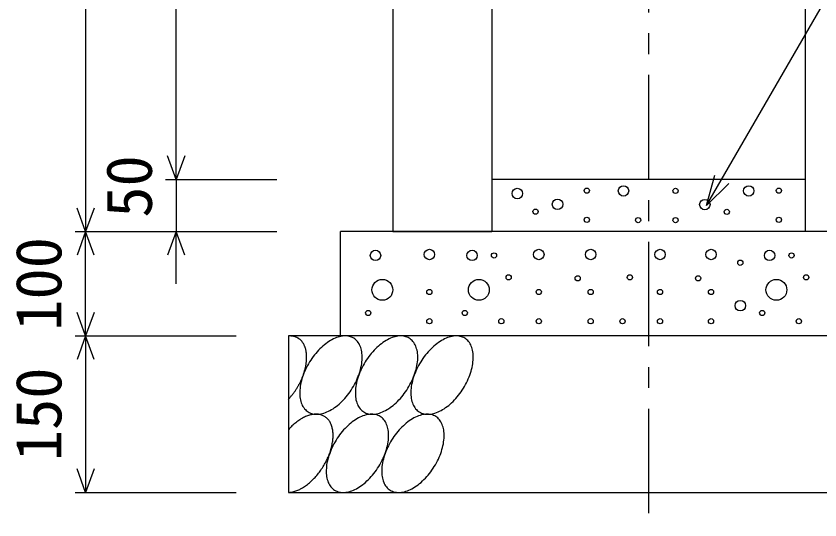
# Model space of a CAD drawing. Units: millimetres, scale not verified. Extents: x -16800 to 16800, y -5940 to 5940.
# Drawn here: x 6344 to 7114, y -1728 to -1245 of the extents above; entities that cross this region are included whole.
import ezdxf
from ezdxf.enums import TextEntityAlignment as Align

# ---------------------------------------------------------------- set-up
doc = ezdxf.new("R2010")
doc.units = ezdxf.units.MM
doc.header["$LTSCALE"] = 20
doc.linetypes.add('CHAIN1', pattern=[8, 5, -1, 1, -1])
for name, color, linetype, lineweight in [('0-0_DIM', 7, 'Continuous', 25), ('0-2_HATCH', 6, 'Continuous', 25), ('0-5_OUTLINE', 3, 'Continuous', 25)]:
    doc.layers.add(name, color=color, linetype=linetype, lineweight=lineweight)
doc.styles.add('ＭＳ ゴシック', font='')
doc.styles.get('ＭＳ ゴシック').set_extended_font_data('MS Gothic')

msp = doc.modelspace()

# ---------------------------------------------------------------- linework, layer by layer
at = {"layer": '0-0_DIM', "linetype": 'CHAIN1'}
msp.add_line((6950, -181.24), (6950, -1756.54), dxfattribs=at)
at = {"layer": '0-0_DIM'}
for p, q in [((6410.8, -221.38), (6410.8, -1451.38)), ((6497.46, -1401.38), (6497.46, -301.88)), ((6487.46, -1401.38), (6594.13, -1401.38)), ((6497.46, -1401.38), (6497.46, -1451.38)), ((7005.74, -1426.38), (7013.5, -1397.4)), ((7005.74, -1426.38), (7026.95, -1405.17)), ((6400.8, -1451.38), (6594.13, -1451.38)), ((6410.8, -1551.38), (6410.8, -1451.38)), ((6497.46, -1501.38), (6497.46, -1451.38)), ((6400.8, -1551.38), (6555, -1551.38)), ((6410.8, -1551.38), (6410.8, -1701.38)), ((6400.8, -1701.38), (6555, -1701.38))]:
    msp.add_line(p, q, dxfattribs=at)
for points in [[(7005.74, -1426.38), (7226.85, -1043.41), (7866.05, -1043.41)], [(6505.67, -1378.83), (6497.46, -1401.38), (6489.26, -1378.83)], [(6419.01, -1428.83), (6410.8, -1451.38), (6402.59, -1428.83)], [(6419.01, -1473.93), (6410.8, -1451.38), (6402.59, -1473.93)], [(6505.67, -1473.93), (6497.46, -1451.38), (6489.26, -1473.93)], [(6419.01, -1528.83), (6410.8, -1551.38), (6402.59, -1528.83)], [(6419.01, -1573.93), (6410.8, -1551.38), (6402.59, -1573.93)], [(6419.01, -1678.83), (6410.8, -1701.38), (6402.59, -1678.83)]]:
    msp.add_lwpolyline(points, dxfattribs=at)
at = {"layer": '0-2_HATCH'}
for points in [[(6610.1, -1551.81), (6609.6, -1551.71), (6609.2, -1551.61), (6608.8, -1551.61), (6608.3, -1551.51), (6607.8, -1551.51), (6607.4, -1551.41), (6606.9, -1551.41), (6606.4, -1551.41), (6606, -1551.41), (6605.5, -1551.41), (6605, -1551.41)], [(6621.6, -1564.01), (6621.5, -1563.51), (6621.3, -1563.11), (6621.2, -1562.61), (6621, -1562.11), (6620.8, -1561.61), (6620.6, -1561.21), (6620.5, -1560.71), (6620.3, -1560.31), (6620, -1559.91), (6619.8, -1559.41), (6619.6, -1559.01), (6619.4, -1558.61), (6619.1, -1558.21), (6618.9, -1557.91), (6618.6, -1557.51), (6618.3, -1557.11), (6618.1, -1556.81), (6617.8, -1556.41), (6617.5, -1556.11), (6617.2, -1555.81), (6616.9, -1555.51), (6616.6, -1555.21), (6616.2, -1554.91), (6615.9, -1554.61), (6615.6, -1554.31), (6615.2, -1554.11), (6614.9, -1553.81), (6614.5, -1553.61), (6614.1, -1553.41), (6613.7, -1553.21), (6613.4, -1553.01), (6613, -1552.81), (6612.6, -1552.61), (6612.2, -1552.51), (6611.8, -1552.31), (6611.4, -1552.21), (6610.9, -1552.01), (6610.5, -1551.91), (6610.1, -1551.81)], [(6667.7, -1553.61), (6666.6, -1553.01), (6665.5, -1552.51), (6664.4, -1552.11), (6663.3, -1551.81), (6662, -1551.61), (6660.8, -1551.41), (6659.5, -1551.41), (6658.2, -1551.41), (6656.8, -1551.61), (6655.4, -1551.81), (6654, -1552.11), (6652.6, -1552.51), (6651.2, -1553.01), (6649.7, -1553.61), (6648.3, -1554.21), (6646.8, -1555.01), (6645.3, -1555.81), (6643.9, -1556.71), (6642.4, -1557.71), (6641, -1558.81), (6639.5, -1559.91), (6638.1, -1561.11), (6636.7, -1562.41), (6635.3, -1563.71), (6633.9, -1565.11), (6632.6, -1566.61), (6631.3, -1568.11), (6630, -1569.61), (6628.8, -1571.21), (6627.6, -1572.91), (6626.5, -1574.51), (6625.4, -1576.31), (6624.3, -1578.01), (6623.4, -1579.81), (6622.4, -1581.61), (6621.5, -1583.41), (6620.7, -1585.21), (6619.9, -1587.11), (6619.2, -1588.91)], [(6675.1, -1565.11), (6674.7, -1563.71), (6674.3, -1562.41), (6673.8, -1561.11), (6673.3, -1559.91), (6672.7, -1558.81), (6672, -1557.71), (6671.2, -1556.71), (6670.4, -1555.81), (6669.6, -1555.01), (6668.6, -1554.21), (6667.7, -1553.61)], [(6720.9, -1553.61), (6719.8, -1553.01), (6718.8, -1552.51), (6717.6, -1552.11), (6716.5, -1551.81), (6715.2, -1551.61), (6714, -1551.41), (6712.7, -1551.41), (6711.4, -1551.41), (6710, -1551.61), (6708.7, -1551.81), (6707.3, -1552.11), (6705.8, -1552.51), (6704.4, -1553.01), (6702.9, -1553.61), (6701.5, -1554.21), (6700, -1555.01), (6698.6, -1555.81), (6697.1, -1556.71), (6695.6, -1557.71), (6694.2, -1558.81), (6692.7, -1559.91), (6691.3, -1561.11), (6689.9, -1562.41), (6688.5, -1563.71), (6687.1, -1565.11), (6685.8, -1566.61), (6684.5, -1568.11), (6683.3, -1569.61), (6682, -1571.21), (6680.8, -1572.91), (6679.7, -1574.51), (6678.6, -1576.31), (6677.6, -1578.01), (6676.6, -1579.81), (6675.6, -1581.61), (6674.7, -1583.41), (6673.9, -1585.21), (6673.2, -1587.11), (6672.4, -1588.91)], [(6728.3, -1565.11), (6727.9, -1563.71), (6727.5, -1562.41), (6727, -1561.11), (6726.5, -1559.91), (6725.9, -1558.81), (6725.2, -1557.71), (6724.4, -1556.71), (6723.6, -1555.81), (6722.8, -1555.01), (6721.8, -1554.21), (6720.9, -1553.61)], [(6774.1, -1553.61), (6773, -1553.01), (6772, -1552.51), (6770.8, -1552.11), (6769.7, -1551.81), (6768.5, -1551.61), (6767.2, -1551.41), (6765.9, -1551.41), (6764.6, -1551.41), (6763.2, -1551.61), (6761.9, -1551.81), (6760.5, -1552.11), (6759, -1552.51), (6757.6, -1553.01), (6756.2, -1553.61), (6754.7, -1554.21), (6753.2, -1555.01), (6751.8, -1555.81), (6750.3, -1556.71), (6748.8, -1557.71), (6747.4, -1558.81), (6745.9, -1559.91), (6744.5, -1561.11), (6743.1, -1562.41), (6741.7, -1563.71), (6740.4, -1565.11), (6739, -1566.61), (6737.7, -1568.11), (6736.5, -1569.61), (6735.2, -1571.21), (6734, -1572.91), (6732.9, -1574.51), (6731.8, -1576.31), (6730.8, -1578.01), (6729.8, -1579.81), (6728.8, -1581.61), (6727.9, -1583.41), (6727.1, -1585.21), (6726.4, -1587.11), (6725.7, -1588.91)], [(6781.5, -1565.11), (6781.1, -1563.71), (6780.7, -1562.41), (6780.2, -1561.11), (6779.7, -1559.91), (6779.1, -1558.81), (6778.4, -1557.71), (6777.6, -1556.71), (6776.8, -1555.81), (6776, -1555.01), (6775.1, -1554.21), (6774.1, -1553.61)], [(6619.6, -1587.91), (6619.8, -1587.21), (6620, -1586.51), (6620.3, -1585.91), (6620.5, -1585.21), (6620.6, -1584.51), (6620.8, -1583.91), (6621, -1583.21), (6621.2, -1582.51), (6621.3, -1581.91), (6621.5, -1581.21), (6621.6, -1580.61), (6621.7, -1579.91), (6621.9, -1579.31), (6622, -1578.61), (6622.1, -1578.01), (6622.1, -1577.31), (6622.2, -1576.71), (6622.3, -1576.11), (6622.4, -1575.41), (6622.4, -1574.81), (6622.5, -1574.21), (6622.5, -1573.61), (6622.5, -1573.01), (6622.5, -1572.41), (6622.5, -1571.81), (6622.5, -1571.21), (6622.5, -1570.61), (6622.5, -1570.01), (6622.5, -1569.41), (6622.4, -1568.91), (6622.4, -1568.31), (6622.3, -1567.71), (6622.2, -1567.21), (6622.1, -1566.71), (6622.1, -1566.11), (6622, -1565.61), (6621.9, -1565.11), (6621.7, -1564.51), (6621.6, -1564.01)], [(6642, -1624.21), (6643.4, -1623.51), (6644.9, -1622.81), (6646.3, -1622.01), (6647.8, -1621.11), (6649.3, -1620.11), (6650.7, -1619.01), (6652.2, -1617.91), (6653.6, -1616.71), (6655, -1615.41), (6656.4, -1614.11), (6657.7, -1612.71), (6659.1, -1611.21), (6660.4, -1609.71), (6661.6, -1608.21), (6662.9, -1606.61), (6664.1, -1604.91), (6665.2, -1603.21), (6666.3, -1601.51), (6667.3, -1599.81), (6668.3, -1598.01), (6669.3, -1596.21), (6670.2, -1594.41), (6671, -1592.61), (6671.7, -1590.71), (6672.4, -1588.91), (6673.1, -1587.11), (6673.7, -1585.21), (6674.2, -1583.41), (6674.6, -1581.61), (6675, -1579.81), (6675.3, -1578.01), (6675.5, -1576.31), (6675.6, -1574.51), (6675.7, -1572.91), (6675.7, -1571.21), (6675.7, -1569.61), (6675.5, -1568.11), (6675.3, -1566.61), (6675.1, -1565.11)], [(6695.2, -1624.21), (6696.6, -1623.51), (6698.1, -1622.81), (6699.6, -1622.01), (6701, -1621.11), (6702.5, -1620.11), (6703.9, -1619.01), (6705.4, -1617.91), (6706.8, -1616.71), (6708.2, -1615.41), (6709.6, -1614.11), (6711, -1612.71), (6712.3, -1611.21), (6713.6, -1609.71), (6714.9, -1608.21), (6716.1, -1606.61), (6717.3, -1604.91), (6718.4, -1603.21), (6719.5, -1601.51), (6720.5, -1599.81), (6721.5, -1598.01), (6722.5, -1596.21), (6723.4, -1594.41), (6724.2, -1592.61), (6725, -1590.71), (6725.7, -1588.91), (6726.3, -1587.11), (6726.9, -1585.21), (6727.4, -1583.41), (6727.8, -1581.61), (6728.2, -1579.81), (6728.5, -1578.01), (6728.7, -1576.31), (6728.9, -1574.51), (6728.9, -1572.91), (6728.9, -1571.21), (6728.9, -1569.61), (6728.8, -1568.11), (6728.6, -1566.61), (6728.3, -1565.11)], [(6748.4, -1624.21), (6749.8, -1623.51), (6751.3, -1622.81), (6752.8, -1622.01), (6754.2, -1621.11), (6755.7, -1620.11), (6757.1, -1619.01), (6758.6, -1617.91), (6760, -1616.71), (6761.4, -1615.41), (6762.8, -1614.11), (6764.2, -1612.71), (6765.5, -1611.21), (6766.8, -1609.71), (6768.1, -1608.21), (6769.3, -1606.61), (6770.5, -1604.91), (6771.6, -1603.21), (6772.7, -1601.51), (6773.8, -1599.81), (6774.8, -1598.01), (6775.7, -1596.21), (6776.6, -1594.41), (6777.4, -1592.61), (6778.2, -1590.71), (6778.9, -1588.91), (6779.5, -1587.11), (6780.1, -1585.21), (6780.6, -1583.41), (6781, -1581.61), (6781.4, -1579.81), (6781.7, -1578.01), (6781.9, -1576.31), (6782.1, -1574.51), (6782.1, -1572.91), (6782.2, -1571.21), (6782.1, -1569.61), (6782, -1568.11), (6781.8, -1566.61), (6781.5, -1565.11)], [(6605, -1612.21), (6605.5, -1611.71), (6606, -1611.11), (6606.4, -1610.61), (6606.9, -1610.01), (6607.4, -1609.51), (6607.8, -1608.91), (6608.3, -1608.31), (6608.8, -1607.81), (6609.2, -1607.21), (6609.6, -1606.61), (6610.1, -1606.01), (6610.5, -1605.41), (6610.9, -1604.81), (6611.4, -1604.21), (6611.8, -1603.61), (6612.2, -1603.01), (6612.6, -1602.31), (6613, -1601.71), (6613.4, -1601.11), (6613.7, -1600.41), (6614.1, -1599.81), (6614.5, -1599.21), (6614.9, -1598.51), (6615.2, -1597.91), (6615.6, -1597.21), (6615.9, -1596.51), (6616.2, -1595.91), (6616.6, -1595.21), (6616.9, -1594.61), (6617.2, -1593.91), (6617.5, -1593.21), (6617.8, -1592.61), (6618.1, -1591.91), (6618.3, -1591.21), (6618.6, -1590.61), (6618.9, -1589.91), (6619.1, -1589.21), (6619.4, -1588.61), (6619.6, -1587.91)], [(6619.2, -1588.91), (6618.6, -1590.71), (6618, -1592.61), (6617.5, -1594.41), (6617.1, -1596.21), (6616.7, -1598.01), (6616.4, -1599.81), (6616.2, -1601.51), (6616, -1603.21), (6616, -1604.91), (6615.9, -1606.61), (6616, -1608.21), (6616.1, -1609.71), (6616.3, -1611.21), (6616.6, -1612.71), (6617, -1614.11), (6617.4, -1615.41), (6617.9, -1616.71), (6618.4, -1617.91), (6619, -1619.01), (6619.7, -1620.11), (6620.5, -1621.11), (6621.3, -1622.01), (6622.1, -1622.81), (6623.1, -1623.51), (6624, -1624.21), (6625.1, -1624.81), (6626.1, -1625.31), (6627.3, -1625.71), (6628.4, -1626.01), (6629.7, -1626.21), (6630.9, -1626.31), (6632.2, -1626.41), (6633.5, -1626.31), (6634.9, -1626.21), (6636.2, -1626.01), (6637.6, -1625.71), (6639.1, -1625.31), (6640.5, -1624.81), (6642, -1624.21)], [(6672.4, -1588.91), (6671.8, -1590.71), (6671.2, -1592.61), (6670.7, -1594.41), (6670.3, -1596.21), (6669.9, -1598.01), (6669.6, -1599.81), (6669.4, -1601.51), (6669.3, -1603.21), (6669.2, -1604.91), (6669.2, -1606.61), (6669.2, -1608.21), (6669.3, -1609.71), (6669.6, -1611.21), (6669.8, -1612.71), (6670.2, -1614.11), (6670.6, -1615.41), (6671.1, -1616.71), (6671.6, -1617.91), (6672.2, -1619.01), (6672.9, -1620.11), (6673.7, -1621.11), (6674.5, -1622.01), (6675.3, -1622.81), (6676.3, -1623.51), (6677.2, -1624.21), (6678.3, -1624.81), (6679.3, -1625.31), (6680.5, -1625.71), (6681.6, -1626.01), (6682.9, -1626.21), (6684.1, -1626.31), (6685.4, -1626.41), (6686.7, -1626.31), (6688.1, -1626.21), (6689.5, -1626.01), (6690.9, -1625.71), (6692.3, -1625.31), (6693.7, -1624.81), (6695.2, -1624.21)], [(6725.7, -1588.91), (6725, -1590.71), (6724.4, -1592.61), (6723.9, -1594.41), (6723.5, -1596.21), (6723.1, -1598.01), (6722.8, -1599.81), (6722.6, -1601.51), (6722.5, -1603.21), (6722.4, -1604.91), (6722.4, -1606.61), (6722.4, -1608.21), (6722.6, -1609.71), (6722.8, -1611.21), (6723, -1612.71), (6723.4, -1614.11), (6723.8, -1615.41), (6724.3, -1616.71), (6724.8, -1617.91), (6725.4, -1619.01), (6726.1, -1620.11), (6726.9, -1621.11), (6727.7, -1622.01), (6728.5, -1622.81), (6729.5, -1623.51), (6730.4, -1624.21), (6731.5, -1624.81), (6732.6, -1625.31), (6733.7, -1625.71), (6734.9, -1626.01), (6736.1, -1626.21), (6737.3, -1626.31), (6738.6, -1626.41), (6739.9, -1626.31), (6741.3, -1626.21), (6742.7, -1626.01), (6744.1, -1625.71), (6745.5, -1625.31), (6746.9, -1624.81), (6748.4, -1624.21)], [(6614.9, -1632.41), (6614, -1633.11), (6613.1, -1633.81), (6612.1, -1634.51), (6611.2, -1635.21), (6610.3, -1636.01), (6609.4, -1636.81), (6608.5, -1637.61), (6607.6, -1638.51), (6606.7, -1639.41), (6605.9, -1640.31), (6605, -1641.21)], [(6645, -1634.11), (6644.6, -1633.41), (6644.1, -1632.81), (6643.7, -1632.11), (6643.2, -1631.51), (6642.6, -1630.91), (6642.1, -1630.41), (6641.5, -1629.91), (6640.9, -1629.41), (6640.3, -1628.91), (6639.7, -1628.51), (6639, -1628.21), (6638.4, -1627.81), (6637.7, -1627.51), (6636.9, -1627.21), (6636.2, -1627.01), (6635.4, -1626.81), (6634.7, -1626.61), (6633.9, -1626.51), (6633.1, -1626.41), (6632.2, -1626.41), (6631.4, -1626.41), (6630.6, -1626.41), (6629.7, -1626.51), (6628.8, -1626.61), (6627.9, -1626.71), (6627, -1626.91), (6626.1, -1627.11), (6625.2, -1627.41), (6624.3, -1627.61), (6623.4, -1628.01), (6622.5, -1628.31), (6621.5, -1628.71), (6620.6, -1629.11), (6619.6, -1629.61), (6618.7, -1630.11), (6617.8, -1630.61), (6616.8, -1631.21), (6615.9, -1631.81), (6614.9, -1632.41)], [(6693, -1628.61), (6691.9, -1628.01), (6690.9, -1627.51), (6689.7, -1627.11), (6688.6, -1626.81), (6687.4, -1626.61), (6686.1, -1626.41), (6684.8, -1626.41), (6683.5, -1626.41), (6682.1, -1626.61), (6680.8, -1626.81), (6679.4, -1627.11), (6677.9, -1627.51), (6676.5, -1628.01), (6675.1, -1628.61), (6673.6, -1629.21), (6672.1, -1630.01), (6670.7, -1630.81), (6669.2, -1631.71), (6667.7, -1632.71), (6666.3, -1633.81), (6664.8, -1634.91), (6663.4, -1636.11), (6662, -1637.41), (6660.6, -1638.71), (6659.3, -1640.11), (6657.9, -1641.51), (6656.6, -1643.01), (6655.4, -1644.61), (6654.1, -1646.21), (6653, -1647.81), (6651.8, -1649.51), (6650.7, -1651.21), (6649.7, -1653.01), (6648.7, -1654.81), (6647.7, -1656.61), (6646.9, -1658.41), (6646, -1660.21), (6645.3, -1662.01), (6644.6, -1663.91)], [(6700.4, -1640.11), (6700, -1638.71), (6699.6, -1637.41), (6699.1, -1636.11), (6698.6, -1634.91), (6698, -1633.81), (6697.3, -1632.71), (6696.5, -1631.71), (6695.7, -1630.81), (6694.9, -1630.01), (6694, -1629.21), (6693, -1628.61)], [(6746.2, -1628.61), (6745.2, -1628.01), (6744.1, -1627.51), (6743, -1627.11), (6741.8, -1626.81), (6740.6, -1626.61), (6739.3, -1626.41), (6738, -1626.41), (6736.7, -1626.41), (6735.4, -1626.61), (6734, -1626.81), (6732.6, -1627.11), (6731.2, -1627.51), (6729.7, -1628.01), (6728.3, -1628.61), (6726.8, -1629.21), (6725.3, -1630.01), (6723.9, -1630.81), (6722.4, -1631.71), (6720.9, -1632.71), (6719.5, -1633.81), (6718, -1634.91), (6716.6, -1636.11), (6715.2, -1637.41), (6713.8, -1638.71), (6712.5, -1640.11), (6711.1, -1641.51), (6709.8, -1643.01), (6708.6, -1644.61), (6707.3, -1646.21), (6706.2, -1647.81), (6705, -1649.51), (6703.9, -1651.21), (6702.9, -1653.01), (6701.9, -1654.81), (6700.9, -1656.61), (6700.1, -1658.41), (6699.2, -1660.21), (6698.5, -1662.01), (6697.8, -1663.91)], [(6753.6, -1640.11), (6753.3, -1638.71), (6752.8, -1637.41), (6752.4, -1636.11), (6751.8, -1634.91), (6751.2, -1633.81), (6750.5, -1632.71), (6749.8, -1631.71), (6749, -1630.81), (6748.1, -1630.01), (6747.2, -1629.21), (6746.2, -1628.61)], [(6639, -1675.51), (6639.7, -1674.41), (6640.3, -1673.21), (6640.9, -1672.11), (6641.5, -1670.91), (6642.1, -1669.71), (6642.6, -1668.61), (6643.2, -1667.41), (6643.7, -1666.21), (6644.1, -1665.01), (6644.6, -1663.91), (6645, -1662.71), (6645.4, -1661.51), (6645.7, -1660.31), (6646.1, -1659.11), (6646.4, -1658.01), (6646.7, -1656.81), (6646.9, -1655.61), (6647.1, -1654.51), (6647.3, -1653.31), (6647.5, -1652.21), (6647.6, -1651.11), (6647.7, -1650.01), (6647.8, -1648.91), (6647.8, -1647.81), (6647.9, -1646.81), (6647.8, -1645.71), (6647.8, -1644.71), (6647.7, -1643.71), (6647.6, -1642.71), (6647.5, -1641.71), (6647.3, -1640.81), (6647.1, -1639.91), (6646.9, -1639.01), (6646.7, -1638.11), (6646.4, -1637.31), (6646.1, -1636.41), (6645.7, -1635.61), (6645.4, -1634.91), (6645, -1634.11)], [(6667.3, -1699.21), (6668.7, -1698.51), (6670.2, -1697.81), (6671.7, -1697.01), (6673.1, -1696.01), (6674.6, -1695.11), (6676, -1694.01), (6677.5, -1692.91), (6678.9, -1691.71), (6680.3, -1690.41), (6681.7, -1689.11), (6683.1, -1687.71), (6684.4, -1686.21), (6685.7, -1684.71), (6687, -1683.21), (6688.2, -1681.61), (6689.4, -1679.91), (6690.5, -1678.21), (6691.6, -1676.51), (6692.7, -1674.81), (6693.7, -1673.01), (6694.6, -1671.21), (6695.5, -1669.41), (6696.3, -1667.61), (6697.1, -1665.71), (6697.8, -1663.91), (6698.4, -1662.01), (6699, -1660.21), (6699.5, -1658.41), (6699.9, -1656.61), (6700.3, -1654.81), (6700.6, -1653.01), (6700.8, -1651.31), (6701, -1649.51), (6701.1, -1647.91), (6701.1, -1646.21), (6701, -1644.61), (6700.9, -1643.11), (6700.7, -1641.51), (6700.4, -1640.11)], [(6720.5, -1699.21), (6721.9, -1698.51), (6723.4, -1697.81), (6724.9, -1697.01), (6726.3, -1696.01), (6727.8, -1695.11), (6729.3, -1694.01), (6730.7, -1692.91), (6732.1, -1691.71), (6733.5, -1690.41), (6734.9, -1689.11), (6736.3, -1687.71), (6737.6, -1686.21), (6738.9, -1684.71), (6740.2, -1683.21), (6741.4, -1681.61), (6742.6, -1679.91), (6743.7, -1678.21), (6744.8, -1676.51), (6745.9, -1674.81), (6746.9, -1673.01), (6747.8, -1671.21), (6748.7, -1669.41), (6749.5, -1667.61), (6750.3, -1665.71), (6751, -1663.91), (6751.6, -1662.01), (6752.2, -1660.21), (6752.7, -1658.41), (6753.1, -1656.61), (6753.5, -1654.81), (6753.8, -1653.01), (6754, -1651.31), (6754.2, -1649.51), (6754.3, -1647.91), (6754.3, -1646.21), (6754.2, -1644.61), (6754.1, -1643.11), (6753.9, -1641.51), (6753.6, -1640.11)], [(6644.6, -1663.91), (6643.9, -1665.71), (6643.4, -1667.61), (6642.8, -1669.41), (6642.4, -1671.21), (6642, -1673.01), (6641.7, -1674.81), (6641.5, -1676.51), (6641.4, -1678.21), (6641.3, -1679.91), (6641.3, -1681.61), (6641.3, -1683.21), (6641.5, -1684.71), (6641.7, -1686.21), (6641.9, -1687.71), (6642.3, -1689.11), (6642.7, -1690.41), (6643.2, -1691.71), (6643.7, -1692.91), (6644.4, -1694.01), (6645, -1695.11), (6645.8, -1696.01), (6646.6, -1697.01), (6647.5, -1697.81), (6648.4, -1698.51), (6649.3, -1699.21), (6650.4, -1699.81), (6651.5, -1700.31), (6652.6, -1700.71), (6653.8, -1701.01), (6655, -1701.21), (6656.2, -1701.31), (6657.5, -1701.41), (6658.8, -1701.31), (6660.2, -1701.21), (6661.6, -1701.01), (6663, -1700.71), (6664.4, -1700.31), (6665.8, -1699.81), (6667.3, -1699.21)], [(6697.8, -1663.91), (6697.1, -1665.71), (6696.6, -1667.61), (6696.1, -1669.41), (6695.6, -1671.21), (6695.3, -1673.01), (6695, -1674.81), (6694.7, -1676.51), (6694.6, -1678.21), (6694.5, -1679.91), (6694.5, -1681.61), (6694.5, -1683.21), (6694.7, -1684.71), (6694.9, -1686.21), (6695.1, -1687.71), (6695.5, -1689.11), (6695.9, -1690.41), (6696.4, -1691.71), (6696.9, -1692.91), (6697.6, -1694.01), (6698.2, -1695.11), (6699, -1696.01), (6699.8, -1697.01), (6700.7, -1697.81), (6701.6, -1698.51), (6702.6, -1699.21), (6703.6, -1699.81), (6704.7, -1700.31), (6705.8, -1700.71), (6707, -1701.01), (6708.2, -1701.21), (6709.4, -1701.31), (6710.7, -1701.41), (6712, -1701.31), (6713.4, -1701.21), (6714.8, -1701.01), (6716.2, -1700.71), (6717.6, -1700.31), (6719, -1699.81), (6720.5, -1699.21)], [(6605, -1701.41), (6605.9, -1701.31), (6606.7, -1701.21), (6607.6, -1701.11), (6608.5, -1701.01), (6609.4, -1700.81), (6610.3, -1700.51), (6611.2, -1700.21), (6612.1, -1699.91), (6613.1, -1699.61), (6614, -1699.21), (6614.9, -1698.81), (6615.9, -1698.41), (6616.8, -1697.91), (6617.8, -1697.41), (6618.7, -1696.81), (6619.6, -1696.21), (6620.6, -1695.61), (6621.5, -1695.01), (6622.5, -1694.31), (6623.4, -1693.61), (6624.3, -1692.81), (6625.2, -1692.11), (6626.1, -1691.31), (6627, -1690.51), (6627.9, -1689.61), (6628.8, -1688.71), (6629.7, -1687.81), (6630.6, -1686.91), (6631.4, -1686.01), (6632.2, -1685.01), (6633.1, -1684.01), (6633.9, -1683.01), (6634.7, -1682.01), (6635.4, -1680.91), (6636.2, -1679.91), (6636.9, -1678.81), (6637.7, -1677.71), (6638.4, -1676.61), (6639, -1675.51)]]:
    msp.add_lwpolyline(points, dxfattribs=at)
for centre, radius in [((6926.09, -1412.35), 5), ((7046.09, -1412.35), 5), ((6824.37, -1414.88), 5), ((6890.93, -1412.07), 2.5), ((6976, -1412.35), 2.5), ((7074.95, -1412.07), 2.5), ((6862.89, -1425.2), 5), ((7004.04, -1425.48), 5), ((6841.86, -1432.2), 2.5), ((7025.07, -1432.49), 2.5), ((6890.93, -1440.08), 2.5), ((6940.11, -1440.36), 2.5), ((6976, -1440.36), 2.5), ((7074.95, -1440.08), 2.5), ((6688.52, -1474.2), 5), ((6740.12, -1473.33), 5), ((6781.02, -1474.2), 5), ((6844.94, -1473.33), 5), ((6894.64, -1473.33), 5), ((6961.11, -1473.33), 5), ((7009.97, -1473.33), 5), ((7066.04, -1474.2), 5), ((6802.05, -1474.2), 2.5), ((7087.07, -1474.2), 2.5), ((7038.01, -1481.2), 2.5), ((6816.06, -1495.21), 2.5), ((6882.22, -1496.12), 2.5), ((6932.23, -1495.21), 2.5), ((6997.55, -1496.12), 2.5), ((7101.09, -1495.21), 2.5), ((6695.06, -1507.21), 10), ((6787.55, -1507.21), 10), ((7072.58, -1507.21), 10), ((6740.12, -1509.22), 2.5), ((6844.94, -1509.22), 2.5), ((6894.64, -1509.22), 2.5), ((6961.11, -1509.22), 2.5), ((7009.97, -1509.22), 2.5), ((7038.01, -1522.35), 5), ((6681.51, -1529.36), 2.5), ((6774.01, -1529.36), 2.5), ((7059.03, -1529.36), 2.5), ((6740.12, -1537.23), 2.5), ((6809.05, -1537.23), 2.5), ((6844.94, -1537.23), 2.5), ((6894.64, -1537.23), 2.5), ((6925.22, -1537.23), 2.5), ((6961.11, -1537.23), 2.5), ((7009.97, -1537.23), 2.5), ((7094.08, -1537.23), 2.5)]:
    msp.add_circle(centre, radius, dxfattribs=at)
at = {"layer": '0-5_OUTLINE'}
for p, q in [((6705, -410.88), (6705, -1451.38)), ((6800, -571.38), (6800, -1451.38)), ((7100, -1401.38), (6800, -1401.38)), ((7795, -1451.38), (6655, -1451.38)), ((6655, -1551.38), (6655, -1451.38)), ((6705, -1451.38), (6800, -1451.38)), ((7745, -1451.38), (7100, -1451.38)), ((7845, -1551.38), (6605, -1551.38)), ((6605, -1551.38), (6605, -1701.38))]:
    msp.add_line(p, q, dxfattribs=at)
for points in [[(7074.8, -361.38), (7089.5, -396.38), (7100, -571.38), (7100, -1451.38)], [(6605, -1701.38), (7845, -1701.38), (7845, -1551.38)]]:
    msp.add_lwpolyline(points, dxfattribs=at)

# ---------------------------------------------------------------- texts
at = {"layer": '0-0_DIM', "style": 'ＭＳ ゴシック'}
for s, p in [('50', (6487.46, -1438.05)), ('100', (6400.8, -1546.38)), ('150', (6400.8, -1671.38))]:
    msp.add_text(s, height=43.99, rotation=90, dxfattribs=at).set_placement(p, align=Align.BOTTOM_LEFT)

doc.saveas('drawing.dxf')
